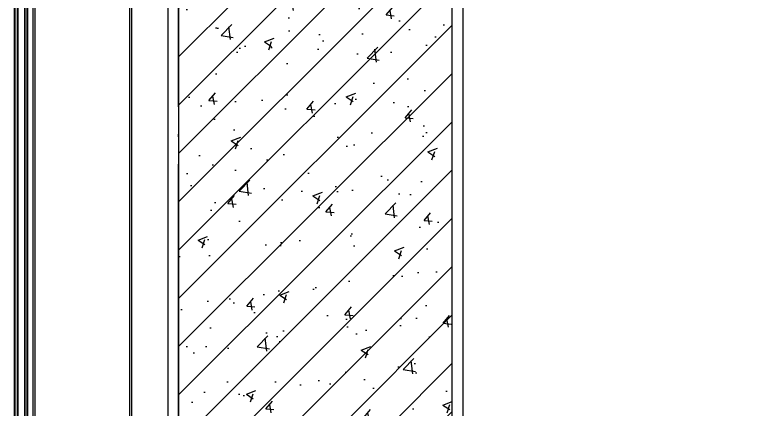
# Model space of a CAD drawing. Extents: x 6843040 to 15500510, y -6507076 to -4940511.
# Drawn here: x 7671529 to 7672863, y -6167971 to -6167248 of the extents above; entities that cross this region are included whole.
import ezdxf

# ---------------------------------------------------------------- set-up
doc = ezdxf.new("R2010")
doc.units = 0
doc.header["$LTSCALE"] = 1000
doc.header["$MEASUREMENT"] = 0
doc.linetypes.add('DOTE', pattern=[2.42, 2, -0.2, 0.02, -0.2])
doc.linetypes.add('HIDDEN', pattern=[0.375, 0.25, -0.125])
for name, color, linetype in [('DOTE', 8, 'DOTE'), ('E_LINE_1', 1, 'Continuous'), ('GC', 3, 'Continuous'), ('LT-dim 1', 3, 'Continuous'), ('LT-玻璃', 4, 'Continuous'), ('LT-铝板', 31, 'Continuous'), ('PUB_HATCH', 8, 'Continuous'), ('批荡层', 213, 'Continuous'), ('钢立柱规格布置', 2, 'Continuous')]:
    doc.layers.add(name, color=color, linetype=linetype)

# ---------------------------------------------------------------- blocks, each defined once
blk = doc.blocks.new('*U254')
at = {"layer": 'LT-玻璃', "color": 8}
for p, q in [((-1546.8, 23), (0, 23)), ((-1546.8, 19), (0, 19)), ((-1546.8, 5), (0, 5)), ((-1546.8, 1), (0, 1))]:
    blk.add_line(p, q, dxfattribs=at)
at = {"layer": 'LT-玻璃', "color": 150}
for points in [[(-1546.8, 24), (-1, 24), (0, 23), (0, 19), (-1, 18), (-1546.8, 18)], [(-1546.8, 0), (-1, 0), (0, 1), (0, 5), (-1, 6), (-1546.8, 6)]]:
    blk.add_lwpolyline(points, dxfattribs=at)
blk = doc.blocks.new('LT-BLK-20240910180508', base_point=(-5314322.2, -298328.3))
at = {"layer": 'GC', "color": 8, "linetype": 'HIDDEN', "ltscale": 20}
for p, q in [((-5314594.9, -299557.6), (-5314594.9, -297857.6)), ((-5314421.8, -299557.6), (-5314421.8, -297857.6))]:
    blk.add_line(p, q, dxfattribs=at)
at = {"layer": 'LT-铝板'}
for p, q in [((-5314598.4, -299557.6), (-5314598.4, -297857.6)), ((-5314418.3, -299557.6), (-5314418.3, -297857.6))]:
    blk.add_line(p, q, dxfattribs=at)
at = {"layer": '钢立柱规格布置', "xscale": -1, "rotation": 270}
blk.add_blockref('*U254', (-5314632.4, -298010.8), dxfattribs=at)

msp = doc.modelspace()

# ---------------------------------------------------------------- hatches: boundary and pattern name
at = {"layer": 'PUB_HATCH'}
h = msp.add_hatch(dxfattribs=at)
h.set_pattern_fill('钢筋混凝土', color=256, scale=25, style=0)
h.set_pattern_definition([(45, (23901.65, 4000), (-44.19417382, 44.19417382), []), (50, (23901.65, 4000), (179.3150457, -15.6880337), [18.75, -206.25]), (355, (23901.65, 4000), (-34.6878334, 188.0480334), [15, -165]), (100.4514, (23916.59, 3998.7), (144.6273454, 172.3598855), [15.9350475, -175.285528]), (46.1842, (23901.65, 4050), (266.810262, -41.3797536), [28.125, -309.375]), (96.6356, (23923.88, 4046.55), (233.6656764, 243.529468), [23.902572, -262.92825]), (351.1842, (23901.65, 4050), (233.665486, 243.52965), [22.5, -247.5]), (21, (23926.65, 4037.5), (149.226763, -100.6547227), [18.75, -206.25]), (326, (23926.65, 4037.5), (60.828833, 181.2875113), [15, -165]), (71.4514, (23939.08, 4029.11), (210.055657, 80.6326242), [15.9350475, -175.285528]), (37.5, (23901.65, 4000), (3.03996383, 83.22346346), [0, -163, 0, -167.5, 0, -165.625]), (7.5, (23901.65, 4000), (65.7673844, 98.602928), [0, -95.5, 0, -159.25, 0, -63.125]), (327.5, (23845.9, 4000), (133.45560904, -5.63871793), [0, -62.5, 0, -195, 0, -258.75]), (317.5, (23820.9, 4000), (145.7965423, 25.0262456), [0, -81.25, 0, -129.5, 0, -183.75])])
h.paths.add_polyline_path([(7671829.3, -6166783.9), (7671829.3, -6168483.9), (7672329.3, -6168483.9), (7672329.3, -6167113.9), (7672863.3, -6167113.9), (7672863.3, -6166983.9), (7672029.3, -6166983.9), (7672029.3, -6166783.9)])

# ---------------------------------------------------------------- linework, layer by layer
at = {"layer": 'DOTE', "ltscale": 0.25}
msp.add_line((7671829.3, -6180726.7), (7671829.3, -6149489.2), dxfattribs=at)
at = {"layer": 'E_LINE_1'}
msp.add_lwpolyline([(7671829.3, -6166783.9), (7671829.3, -6168483.9), (7672329.3, -6168483.9), (7672329.3, -6167113.9), (7672863.3, -6167113.9), (7672863.3, -6166983.9), (7672029.3, -6166983.9), (7672029.3, -6166783.9), (7671829.3, -6166783.9)], dxfattribs=at)
at = {"layer": '批荡层'}
msp.add_lwpolyline([(7672863.3, -6166963.9), (7672049.3, -6166963.9), (7672049.3, -6166763.9), (7671809.3, -6166763.9), (7671809.3, -6168503.9), (7672349.3, -6168503.9), (7672349.3, -6167133.9), (7672863.3, -6167133.9)], dxfattribs=at)

# ---------------------------------------------------------------- block references
at = {"layer": 'LT-dim 1', "ltscale": 1000}
msp.add_blockref('LT-BLK-20240910180508', (7671839.7, -6167108.9), dxfattribs=at)

doc.saveas('drawing.dxf')
